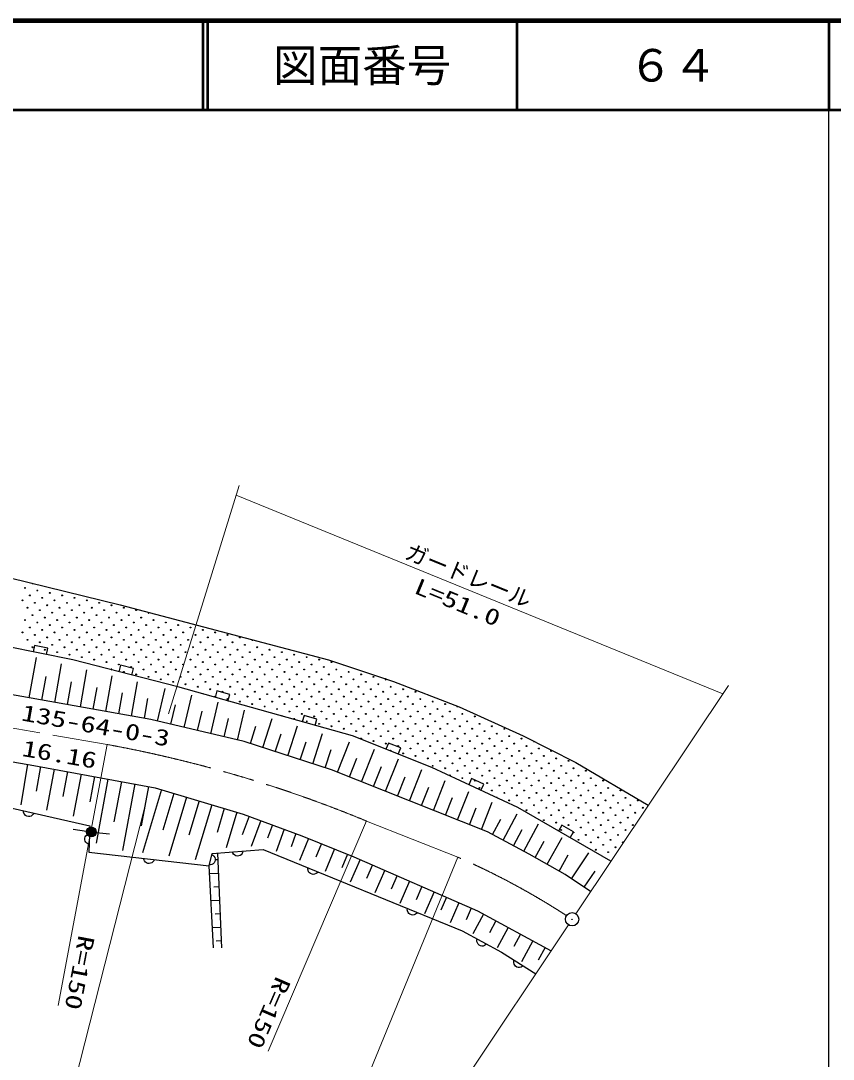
# Model space of a CAD drawing. Units: millimetres, scale not verified. Extents: x 40000 to 680000, y 20000 to 380000.
# Drawn here: x 488304 to 579500, y 263375 to 380000 of the extents above; entities that cross this region are included whole.
import ezdxf
from ezdxf.enums import TextEntityAlignment as Align

# ---------------------------------------------------------------- set-up
doc = ezdxf.new("R2010")
doc.units = ezdxf.units.MM
doc.header["$LTSCALE"] = 1000
doc.linetypes.add('CHAIN', pattern=[18.5, 12, -1.5, 3.5, -1.5])
for name, color, linetype, lineweight in [('M-BGD', 7, 'Continuous', 25), ('M-BGD-HTXT', 7, 'Continuous', 13), ('M-BMK', 2, 'CHAIN', 13), ('M-OTRS', 6, 'Continuous', 25), ('M-TTL', 2, 'Continuous', 140), ('M-TTL-BAND', 7, 'Continuous', 25), ('M-TTL-LINE', 7, 'Continuous', 50)]:
    doc.layers.add(name, color=color, linetype=linetype, lineweight=lineweight)
doc.layers.add('M-TTL-TXT', color=7, linetype='Continuous')
doc.styles.add('ＭＳ ゴシック', font='')
doc.styles.get('ＭＳ ゴシック').set_extended_font_data('MS Gothic')

# ---------------------------------------------------------------- blocks, each defined once
blk = doc.blocks.new('BUHIN66')
at = {"color": 7, "linetype": 'Continuous', "lineweight": 25}
blk.add_lwpolyline([(536, -270), (431, -371), (314, -444), (153, -510), (3, -515), (-142, -489), (-308, -406), (-415, -305), (-501, -181), (-546, -11), (-558, 126), (-536, 270)], dxfattribs=at)
blk = doc.blocks.new('BUHIN87')
at = {"color": 7, "linetype": 'Continuous', "lineweight": 25}
blk.add_lwpolyline([(704, -258), (962, 446), (-446, 962), (-704, 258)], dxfattribs=at)

msp = doc.modelspace()

# ---------------------------------------------------------------- linework, layer by layer
at = {"layer": 'M-BGD'}
for p, q in [((487125, 317433), (499445, 314404)), ((499445, 314404), (522858, 308235)), ((494162, 308223), (486729, 309709)), ((489248, 303961), (490051, 308479)), ((505939, 305184), (494162, 308223)), ((522858, 308235), (530158, 305792)), ((492121, 303450), (492893, 307794)), ((494993, 302940), (495735, 307110)), ((490684, 303706), (491157, 306364)), ((493557, 303195), (494011, 305749)), ((497866, 302429), (498577, 306426)), ((500739, 301918), (501419, 305742)), ((530158, 305792), (537516, 302968)), ((502893, 301535), (484221, 304855)), ((496430, 302684), (496865, 305134)), ((499302, 302173), (499720, 304520)), ((503642, 301357), (504507, 304998)), ((525527, 299677), (505939, 305184)), ((502175, 301663), (502574, 303905)), ((506635, 300646), (507498, 304278)), ((509629, 299934), (510471, 303479)), ((505139, 301001), (505657, 303183)), ((508132, 300290), (508649, 302466)), ((512623, 299223), (513423, 302590)), ((537516, 302968), (544689, 299698)), ((513371, 299045), (502893, 301535)), ((511126, 299579), (511619, 301652)), ((515472, 298367), (516532, 301653)), ((514072, 298819), (514702, 300774)), ((516873, 297915), (517514, 299903)), ((518273, 297463), (519351, 300803)), ((521074, 296559), (522170, 299954)), ((472680, 299224), (489781, 296381)), ((523175, 295881), (513371, 299045)), ((519674, 297011), (520326, 299032)), ((523848, 295613), (525213, 299037)), ((534445, 296147), (525527, 299677)), ((544689, 299698), (550598, 296688)), ((522475, 296107), (523137, 298160)), ((526541, 294540), (527999, 298198)), ((489068, 296500), (488312, 291952)), ((489781, 296381), (503378, 293868)), ((490536, 296242), (490027, 293490)), ((525195, 295076), (526041, 297201)), ((527888, 294003), (528780, 296242)), ((529234, 293467), (530691, 297123)), ((550598, 296688), (558736, 291894)), ((492047, 295963), (491191, 291331)), ((493558, 295683), (493039, 292877)), ((495069, 295404), (494196, 290682)), ((496579, 295125), (496051, 292264)), ((540679, 288907), (523175, 295881)), ((530581, 292930), (531437, 295079)), ((531927, 292394), (533324, 295901)), ((544104, 291634), (534445, 296147)), ((498090, 294845), (496758, 287640)), ((499601, 294566), (498765, 290046)), ((501112, 294287), (499734, 286835)), ((502623, 294008), (501805, 289586)), ((533274, 291857), (534094, 293917)), ((534620, 291321), (535958, 294679)), ((504084, 293656), (501952, 286548)), ((503378, 293868), (513267, 290901)), ((505497, 293232), (504259, 289107)), ((506910, 292808), (504917, 286165)), ((535967, 290784), (536751, 292754)), ((537313, 290248), (538592, 293457)), ((482324, 292718), (496044, 289569)), ((508322, 292385), (507168, 288538)), ((509735, 291961), (507881, 285781)), ((538659, 289711), (539409, 291592)), ((540006, 289175), (541225, 292235)), ((554547, 285613), (544104, 291634)), ((511148, 291537), (510333, 288822)), ((512561, 291113), (511358, 287106)), ((513926, 290658), (513156, 288573)), ((513267, 290901), (519853, 288468)), ((542434, 287971), (544017, 290939)), ((496044, 289569), (495957, 286635)), ((515243, 290171), (514173, 287276)), ((516560, 289685), (516006, 288186)), ((541264, 288595), (542193, 290337)), ((544774, 286723), (546425, 289818)), ((495668, 288965), (494182, 289172)), ((496760, 288840), (498254, 288704)), ((517877, 289198), (516957, 286707)), ((519195, 288712), (518644, 287221)), ((520585, 288175), (519585, 285684)), ((519853, 288468), (525704, 286120)), ((545359, 286411), (540679, 288907)), ((543604, 287347), (544575, 289167)), ((547382, 285270), (549087, 288292)), ((509779, 286463), (515517, 286937)), ((515517, 286937), (537840, 277791)), ((522048, 287588), (521440, 286074)), ((523510, 287001), (522485, 284446)), ((546034, 286031), (547060, 287849)), ((495957, 286635), (509440, 285088)), ((509440, 285088), (509779, 286463)), ((510430, 285767), (510101, 285754)), ((510399, 286527), (510839, 275895)), ((524973, 286413), (524350, 284861)), ((526397, 285816), (525275, 283254)), ((525704, 286120), (539565, 280045)), ((549405, 284129), (545359, 286411)), ((548731, 284509), (549751, 286317)), ((550119, 283649), (552086, 286573)), ((509919, 275895), (509440, 285088)), ((527783, 285209), (527113, 283679)), ((529170, 284601), (528058, 282066)), ((510493, 284248), (509543, 284209)), ((530556, 283994), (529892, 282480)), ((552258, 282209), (549405, 284129)), ((551545, 282689), (552767, 284505)), ((510556, 282729), (509990, 282706)), ((531942, 283386), (530842, 280877)), ((533328, 282779), (532671, 281281)), ((510619, 281211), (509681, 281172)), ((534714, 282171), (533625, 279688)), ((536100, 281564), (535468, 280122)), ((537486, 280957), (536498, 278702)), ((538872, 280349), (538292, 279025)), ((539565, 280045), (547847, 275554)), ((510682, 279692), (510122, 279669)), ((540255, 279671), (539062, 277471)), ((541636, 278923), (540907, 277579)), ((510744, 278173), (509818, 278135)), ((537840, 277791), (542278, 275408)), ((543016, 278174), (541780, 275896)), ((510807, 276654), (510255, 276631)), ((544396, 277425), (543642, 276035)), ((545776, 276677), (544499, 274321)), ((542278, 275408), (546105, 272973)), ((547157, 275928), (546377, 274491))]:
    msp.add_line(p, q, dxfattribs=at)
for points in [[(491181, 308819), (491328, 309554), (489857, 309849), (489710, 309113)], [(500776, 306516), (500964, 307242), (499511, 307617), (499324, 306891)], [(530683, 297636), (530959, 298334), (529565, 298886), (529289, 298188)], [(539954, 293573), (540272, 294252), (538913, 294887), (538595, 294208)], [(489769, 291009), (489691, 290886), (489595, 290788), (489454, 290685), (489309, 290644), (489162, 290635), (488981, 290676), (488853, 290749), (488741, 290848), (488656, 291003), (488612, 291133), (488599, 291278)], [(549975, 288249), (550350, 288899), (549050, 289648), (548676, 288998)], [(495983, 287502), (495846, 287554), (495732, 287630), (495603, 287748), (495535, 287882), (495497, 288024), (495502, 288210), (495549, 288349), (495624, 288479), (495760, 288592), (495879, 288661), (496018, 288702)], [(503295, 285793), (503231, 285661), (503146, 285553), (503018, 285435), (502879, 285379), (502734, 285353), (502549, 285374), (502414, 285432), (502291, 285519), (502190, 285663), (502131, 285788), (502102, 285930)], [(509753, 286358), (509875, 286278), (509972, 286180), (510073, 286038), (510111, 285893), (510118, 285746), (510073, 285565), (509999, 285438), (509897, 285327), (509741, 285245), (509610, 285203), (509466, 285193)], [(513246, 286749), (513209, 286608), (513147, 286485), (513044, 286344), (512919, 286262), (512782, 286208), (512596, 286193), (512452, 286223), (512315, 286284), (512187, 286406), (512106, 286517), (512050, 286650)], [(540588, 276316), (540480, 276217), (540361, 276148), (540198, 276086), (540048, 276085), (539904, 276114), (539740, 276202), (539636, 276306), (539554, 276432), (539513, 276603), (539505, 276741), (539530, 276883)], [(544697, 273869), (544583, 273778), (544459, 273718), (544292, 273668), (544142, 273678), (544001, 273718), (543844, 273818), (543747, 273929), (543675, 274061), (543647, 274235), (543649, 274372), (543685, 274513)]]:
    msp.add_lwpolyline(points, dxfattribs=at)
for centre, radius in [((488777, 316300), 49.8), ((490164, 316022), 49.8), ((488500, 314913), 49.8), ((489332, 315467), 49.8), ((490719, 315190), 49.8), ((491551, 315745), 49.8), ((492105, 314913), 49.8), ((492937, 315467), 49.8), ((494324, 315190), 49.8), ((495711, 314913), 49.8), ((489055, 314081), 49.8), ((489887, 314635), 49.8), ((490441, 313803), 49.8), ((491273, 314358), 49.8), ((492660, 314081), 49.8), ((493492, 314635), 49.8), ((494047, 313803), 49.8), ((494879, 314358), 49.8), ((496266, 314081), 49.8), ((497098, 314635), 49.8), ((497652, 313803), 49.8), ((498484, 314358), 49.8), ((499871, 314081), 49.8), ((501258, 313803), 49.8), ((488777, 312694), 49.8), ((489609, 313249), 49.8), ((490996, 312971), 49.8), ((491828, 313526), 49.8), ((492383, 312694), 49.8), ((493215, 313249), 49.8), ((494602, 312971), 49.8), ((495434, 313526), 49.8), ((495988, 312694), 49.8), ((496820, 313249), 49.8), ((498207, 312971), 49.8), ((499039, 313526), 49.8), ((499594, 312694), 49.8), ((500426, 313249), 49.8), ((501813, 312971), 49.8), ((503199, 312694), 49.8), ((489332, 311862), 49.8), ((490164, 312417), 49.8), ((490719, 311585), 49.8), ((491551, 312139), 49.8), ((492937, 311862), 49.8), ((493770, 312417), 49.8), ((494324, 311585), 49.8), ((495156, 312139), 49.8), ((496543, 311862), 49.8), ((497375, 312417), 49.8), ((497930, 311585), 49.8), ((498762, 312139), 49.8), ((500149, 311862), 49.8), ((500981, 312417), 49.8), ((501535, 311585), 49.8), ((502367, 312139), 49.8), ((503754, 311862), 49.8), ((504586, 312417), 49.8), ((505141, 311585), 49.8), ((505973, 312139), 49.8), ((507360, 311862), 49.8), ((508746, 311585), 49.8), ((488500, 311307), 49.8), ((489055, 310475), 49.8), ((489887, 311030), 49.8), ((490441, 310198), 49.8), ((491273, 310753), 49.8), ((492105, 311307), 49.8), ((492660, 310475), 49.8), ((493492, 311030), 49.8), ((494047, 310198), 49.8), ((494879, 310753), 49.8), ((495711, 311307), 49.8), ((496266, 310475), 49.8), ((497098, 311030), 49.8), ((497652, 310198), 49.8), ((498484, 310753), 49.8), ((499317, 311307), 49.8), ((499871, 310475), 49.8), ((500703, 311030), 49.8), ((501258, 310198), 49.8), ((502090, 310753), 49.8), ((502922, 311307), 49.8), ((503477, 310475), 49.8), ((504309, 311030), 49.8), ((504864, 310198), 49.8), ((505696, 310753), 49.8), ((506528, 311307), 49.8), ((507082, 310475), 49.8), ((507914, 311030), 49.8), ((508469, 310198), 49.8), ((509301, 310753), 49.8), ((510133, 311307), 49.8), ((510688, 310475), 49.8), ((511520, 311030), 49.8), ((512075, 310198), 49.8), ((512907, 310753), 49.8), ((489609, 309643), 49.8), ((490996, 309366), 49.8), ((491828, 309920), 49.8), ((492383, 309088), 49.8), ((493215, 309643), 49.8), ((494602, 309366), 49.8), ((495434, 309920), 49.8), ((495988, 309088), 49.8), ((496820, 309643), 49.8), ((498207, 309366), 49.8), ((499039, 309920), 49.8), ((499594, 309088), 49.8), ((500426, 309643), 49.8), ((501813, 309366), 49.8), ((502645, 309920), 49.8), ((503199, 309088), 49.8), ((504031, 309643), 49.8), ((505418, 309366), 49.8), ((506250, 309920), 49.8), ((506805, 309088), 49.8), ((507637, 309643), 49.8), ((509024, 309366), 49.8), ((509856, 309920), 49.8), ((510411, 309088), 49.8), ((511243, 309643), 49.8), ((512629, 309366), 49.8), ((513461, 309920), 49.8), ((514016, 309088), 49.8), ((514848, 309643), 49.8), ((516235, 309366), 49.8), ((517622, 309088), 49.8), ((493770, 308811), 49.8), ((495156, 308534), 49.8), ((496543, 308256), 49.8), ((497375, 308811), 49.8), ((497930, 307979), 49.8), ((498762, 308534), 49.8), ((500149, 308256), 49.8), ((500981, 308811), 49.8), ((501535, 307979), 49.8), ((502367, 308534), 49.8), ((503754, 308256), 49.8), ((504586, 308811), 49.8), ((505141, 307979), 49.8), ((505973, 308534), 49.8), ((507360, 308256), 49.8), ((508192, 308811), 49.8), ((508746, 307979), 49.8), ((509579, 308534), 49.8), ((510965, 308256), 49.8), ((511797, 308811), 49.8), ((512352, 307979), 49.8), ((513184, 308534), 49.8), ((514571, 308256), 49.8), ((515403, 308811), 49.8), ((515958, 307979), 49.8), ((516790, 308534), 49.8), ((518176, 308256), 49.8), ((519008, 308811), 49.8), ((519563, 307979), 49.8), ((520395, 308534), 49.8), ((521782, 308256), 49.8), ((523169, 307979), 49.8), ((499317, 307702), 49.8), ((499871, 306870), 49.8), ((500703, 307424), 49.8), ((502090, 307147), 49.8), ((502922, 307702), 49.8), ((503477, 306870), 49.8), ((504309, 307424), 49.8), ((505696, 307147), 49.8), ((506528, 307702), 49.8), ((507082, 306870), 49.8), ((507914, 307424), 49.8), ((509301, 307147), 49.8), ((510133, 307702), 49.8), ((510688, 306870), 49.8), ((511520, 307424), 49.8), ((512907, 307147), 49.8), ((513739, 307702), 49.8), ((514293, 306870), 49.8), ((515126, 307424), 49.8), ((516512, 307147), 49.8), ((517344, 307702), 49.8), ((517899, 306870), 49.8), ((518731, 307424), 49.8), ((520118, 307147), 49.8), ((520950, 307702), 49.8), ((521505, 306870), 49.8), ((522337, 307424), 49.8), ((523723, 307147), 49.8), ((525110, 306870), 49.8), ((501258, 306592), 49.8), ((502645, 306315), 49.8), ((504032, 306038), 49.8), ((504864, 306592), 49.8), ((505418, 305760), 49.8), ((506250, 306315), 49.8), ((507637, 306038), 49.8), ((508469, 306592), 49.8), ((509024, 305760), 49.8), ((509856, 306315), 49.8), ((511243, 306038), 49.8), ((512075, 306592), 49.8), ((512629, 305760), 49.8), ((513461, 306315), 49.8), ((514848, 306038), 49.8), ((515680, 306592), 49.8), ((516235, 305760), 49.8), ((517067, 306315), 49.8), ((518454, 306038), 49.8), ((519286, 306592), 49.8), ((519840, 305760), 49.8), ((520673, 306315), 49.8), ((522059, 306038), 49.8), ((522891, 306592), 49.8), ((523446, 305760), 49.8), ((524278, 306315), 49.8), ((525665, 306038), 49.8), ((526497, 306592), 49.8), ((527052, 305760), 49.8), ((527884, 306315), 49.8), ((506805, 305483), 49.8), ((508192, 305206), 49.8), ((509579, 304928), 49.8), ((510411, 305483), 49.8), ((510965, 304651), 49.8), ((511797, 305206), 49.8), ((512352, 304373), 49.8), ((513184, 304928), 49.8), ((514016, 305483), 49.8), ((514571, 304651), 49.8), ((515403, 305206), 49.8), ((515958, 304373), 49.8), ((516790, 304928), 49.8), ((517622, 305483), 49.8), ((518176, 304651), 49.8), ((519008, 305206), 49.8), ((519563, 304373), 49.8), ((520395, 304928), 49.8), ((521227, 305483), 49.8), ((521782, 304651), 49.8), ((522614, 305206), 49.8), ((523169, 304373), 49.8), ((524001, 304928), 49.8), ((524833, 305483), 49.8), ((525387, 304651), 49.8), ((526220, 305206), 49.8), ((526774, 304373), 49.8), ((527606, 304928), 49.8), ((528438, 305483), 49.8), ((528993, 304651), 49.8), ((529825, 305206), 49.8), ((530380, 304373), 49.8), ((531212, 304928), 49.8), ((532599, 304651), 49.8), ((510133, 304096), 49.8), ((511520, 303819), 49.8), ((512907, 303541), 49.8), ((513739, 304096), 49.8), ((514293, 303264), 49.8), ((515126, 303819), 49.8), ((516512, 303541), 49.8), ((517344, 304096), 49.8), ((517899, 303264), 49.8), ((518731, 303819), 49.8), ((520118, 303541), 49.8), ((520950, 304096), 49.8), ((521505, 303264), 49.8), ((522337, 303819), 49.8), ((523723, 303541), 49.8), ((524555, 304096), 49.8), ((525110, 303264), 49.8), ((525942, 303819), 49.8), ((527329, 303541), 49.8), ((528161, 304096), 49.8), ((528716, 303264), 49.8), ((529548, 303819), 49.8), ((530934, 303541), 49.8), ((531767, 304096), 49.8), ((532321, 303264), 49.8), ((533153, 303819), 49.8), ((534540, 303541), 49.8), ((535927, 303264), 49.8), ((515680, 302987), 49.8), ((517067, 302709), 49.8), ((518454, 302432), 49.8), ((519286, 302987), 49.8), ((519840, 302155), 49.8), ((520673, 302709), 49.8), ((522059, 302432), 49.8), ((522891, 302987), 49.8), ((523446, 302155), 49.8), ((524278, 302709), 49.8), ((525665, 302432), 49.8), ((526497, 302987), 49.8), ((527052, 302155), 49.8), ((527884, 302709), 49.8), ((529270, 302432), 49.8), ((530102, 302987), 49.8), ((530657, 302155), 49.8), ((531489, 302709), 49.8), ((532876, 302432), 49.8), ((533708, 302987), 49.8), ((534263, 302155), 49.8), ((535095, 302709), 49.8), ((536481, 302432), 49.8), ((537314, 302987), 49.8), ((537868, 302155), 49.8), ((519008, 301600), 49.8), ((520395, 301323), 49.8), ((521227, 301877), 49.8), ((521782, 301045), 49.8), ((522614, 301600), 49.8), ((524001, 301323), 49.8), ((524833, 301877), 49.8), ((525387, 301045), 49.8), ((526220, 301600), 49.8), ((527606, 301323), 49.8), ((528438, 301877), 49.8), ((528993, 301045), 49.8), ((529825, 301600), 49.8), ((531212, 301323), 49.8), ((532044, 301877), 49.8), ((532599, 301045), 49.8), ((533431, 301600), 49.8), ((534817, 301323), 49.8), ((535649, 301877), 49.8), ((536204, 301045), 49.8), ((537036, 301600), 49.8), ((538423, 301323), 49.8), ((539255, 301877), 49.8), ((539810, 301045), 49.8), ((523169, 300768), 49.8), ((524555, 300491), 49.8), ((525942, 300213), 49.8), ((526774, 300768), 49.8), ((527329, 299936), 49.8), ((528161, 300491), 49.8), ((529548, 300213), 49.8), ((530380, 300768), 49.8), ((530934, 299936), 49.8), ((531767, 300491), 49.8), ((533153, 300213), 49.8), ((533985, 300768), 49.8), ((534540, 299936), 49.8), ((535372, 300491), 49.8), ((536759, 300213), 49.8), ((537591, 300768), 49.8), ((538146, 299936), 49.8), ((538978, 300491), 49.8), ((540364, 300213), 49.8), ((541196, 300768), 49.8), ((541751, 299936), 49.8), ((542583, 300491), 49.8), ((526497, 299381), 49.8), ((527884, 299104), 49.8), ((528716, 299659), 49.8), ((529270, 298826), 49.8), ((530102, 299381), 49.8), ((530657, 298549), 49.8), ((531489, 299104), 49.8), ((532321, 299659), 49.8), ((532876, 298826), 49.8), ((533708, 299381), 49.8), ((534263, 298549), 49.8), ((535095, 299104), 49.8), ((535927, 299659), 49.8), ((536481, 298826), 49.8), ((537314, 299381), 49.8), ((537868, 298549), 49.8), ((538700, 299104), 49.8), ((539532, 299659), 49.8), ((540087, 298826), 49.8), ((540919, 299381), 49.8), ((541474, 298549), 49.8), ((542306, 299104), 49.8), ((543138, 299659), 49.8), ((543693, 298826), 49.8), ((544525, 299381), 49.8), ((545079, 298549), 49.8), ((531212, 297717), 49.8), ((532044, 298272), 49.8), ((532599, 297440), 49.8), ((533431, 297994), 49.8), ((534817, 297717), 49.8), ((535649, 298272), 49.8), ((536204, 297440), 49.8), ((537036, 297994), 49.8), ((538423, 297717), 49.8), ((539255, 298272), 49.8), ((539810, 297440), 49.8), ((540642, 297994), 49.8), ((542028, 297717), 49.8), ((542861, 298272), 49.8), ((543415, 297440), 49.8), ((544247, 297994), 49.8), ((545634, 297717), 49.8), ((546466, 298272), 49.8), ((547021, 297440), 49.8), ((547853, 297994), 49.8), ((533985, 297162), 49.8), ((534540, 296330), 49.8), ((535372, 296885), 49.8), ((536759, 296608), 49.8), ((537591, 297162), 49.8), ((538146, 296330), 49.8), ((538978, 296885), 49.8), ((540364, 296608), 49.8), ((541196, 297162), 49.8), ((541751, 296330), 49.8), ((542583, 296885), 49.8), ((543970, 296608), 49.8), ((544802, 297162), 49.8), ((545357, 296330), 49.8), ((546189, 296885), 49.8), ((547575, 296608), 49.8), ((548408, 297162), 49.8), ((548962, 296330), 49.8), ((549794, 296885), 49.8), ((535927, 296053), 49.8), ((537314, 295776), 49.8), ((538700, 295498), 49.8), ((539532, 296053), 49.8), ((540087, 295221), 49.8), ((540919, 295776), 49.8), ((542306, 295498), 49.8), ((543138, 296053), 49.8), ((543693, 295221), 49.8), ((544525, 295776), 49.8), ((545911, 295498), 49.8), ((546743, 296053), 49.8), ((547298, 295221), 49.8), ((548130, 295776), 49.8), ((549517, 295498), 49.8), ((550349, 296053), 49.8), ((550904, 295221), 49.8), ((551736, 295776), 49.8), ((537868, 294944), 49.8), ((539255, 294666), 49.8), ((540642, 294389), 49.8), ((541474, 294944), 49.8), ((542028, 294112), 49.8), ((542861, 294666), 49.8), ((544247, 294389), 49.8), ((545079, 294944), 49.8), ((545634, 294112), 49.8), ((546466, 294666), 49.8), ((547853, 294389), 49.8), ((548685, 294944), 49.8), ((549240, 294112), 49.8), ((550072, 294666), 49.8), ((551458, 294389), 49.8), ((552290, 294944), 49.8), ((552845, 294112), 49.8), ((553677, 294666), 49.8), ((539810, 293834), 49.8), ((541196, 293557), 49.8), ((542583, 293279), 49.8), ((543415, 293834), 49.8), ((543970, 293002), 49.8), ((544802, 293557), 49.8), ((545357, 292725), 49.8), ((546189, 293279), 49.8), ((547021, 293834), 49.8), ((547575, 293002), 49.8), ((548408, 293557), 49.8), ((548962, 292725), 49.8), ((549794, 293279), 49.8), ((550626, 293834), 49.8), ((551181, 293002), 49.8), ((552013, 293557), 49.8), ((552568, 292725), 49.8), ((553400, 293279), 49.8), ((554232, 293834), 49.8), ((554787, 293002), 49.8), ((555619, 293557), 49.8), ((556173, 292725), 49.8), ((543138, 292447), 49.8), ((544525, 292170), 49.8), ((545911, 291893), 49.8), ((546743, 292447), 49.8), ((547298, 291615), 49.8), ((548130, 292170), 49.8), ((549517, 291893), 49.8), ((550349, 292447), 49.8), ((550904, 291615), 49.8), ((551736, 292170), 49.8), ((553122, 291893), 49.8), ((553955, 292447), 49.8), ((554509, 291615), 49.8), ((555341, 292170), 49.8), ((556728, 291893), 49.8), ((557560, 292447), 49.8), ((558115, 291615), 49.8), ((545079, 291338), 49.8), ((546466, 291061), 49.8), ((547853, 290783), 49.8), ((548685, 291338), 49.8), ((549240, 290506), 49.8), ((550072, 291061), 49.8), ((551458, 290783), 49.8), ((552290, 291338), 49.8), ((552845, 290506), 49.8), ((553677, 291061), 49.8), ((555064, 290783), 49.8), ((555896, 291338), 49.8), ((556451, 290506), 49.8), ((557283, 291061), 49.8), ((496213, 288890), 547), ((496213, 288890), 484), ((496213, 288890), 421), ((496213, 288890), 355), ((547021, 290229), 49.8), ((548408, 289951), 49.8), ((549794, 289674), 49.8), ((550626, 290229), 49.8), ((551181, 289397), 49.8), ((552013, 289951), 49.8), ((553400, 289674), 49.8), ((554232, 290229), 49.8), ((554787, 289397), 49.8), ((555619, 289951), 49.8), ((557005, 289674), 49.8), ((496213, 288890), 292), ((496213, 288890), 214), ((496213, 288890), 148), ((496213, 288890), 85.2), ((496213, 288890), 16.5), ((548962, 289119), 49.8), ((550349, 288842), 49.8), ((551736, 288565), 49.8), ((552568, 289119), 49.8), ((553122, 288287), 49.8), ((553955, 288842), 49.8), ((555341, 288565), 49.8), ((556173, 289119), 49.8), ((550904, 288010), 49.8), ((552290, 287732), 49.8), ((552845, 286900), 49.8), ((553677, 287455), 49.8), ((554509, 288010), 49.8), ((555064, 287178), 49.8), ((555896, 287732), 49.8), ((554232, 286623), 49.8)]:
    msp.add_circle(centre, radius, dxfattribs=at)
for centre, start, end in [((489609, 316854), 204.62586, 307.7461), ((502645, 313526), 122.64291, 27.83429), ((514293, 310475), 146.71486, 3.76234), ((497098, 307424), 38.31176, 112.75428), ((498484, 307147), 295.24871, 215.81733), ((524555, 307702), 202.99845, 300.00409), ((529270, 306038), 80.20573, 62.79681), ((508746, 304373), 8.78394, 139.81108), ((533985, 304373), 229.11899, 268.8825), ((517622, 301877), 10.04217, 138.55286), ((545911, 299104), 184.195, 301.81399), ((529825, 297994), 318.22239, 178.5874), ((533153, 296608), 50.41999, 86.38981), ((536481, 295221), 307.56494, 182.3418), ((541751, 292725), 343.738, 146.16873)]:
    msp.add_arc(centre, 49.8, start, end, dxfattribs=at)
at = {"layer": 'M-BGD-HTXT'}
for p, q in [((512827, 327810), (504883, 302183)), ((512493, 326732), (567108, 304406)), ((567745, 305360), (550609, 279714)), ((498019, 298719), (492518, 269420)), ((502242, 291738), (493369, 256892)), ((527099, 290158), (516056, 264288)), ((537369, 286062), (525289, 256658)), ((549775, 278467), (526350, 243409))]:
    msp.add_line(p, q, dxfattribs=at)
at = {"layer": 'M-BMK'}
for p, q in [((455454, 306031), (498019, 298719)), ((527123, 290120), (537369, 286062))]:
    msp.add_line(p, q, dxfattribs=at)
for centre, radius, start, end in [((471874, 156684), 144422, 67.50818, 79.57013), ((504043, 209488), 83512, 56.96857, 66.4809)]:
    msp.add_arc(centre, radius, start, end, dxfattribs=at)
at = {"layer": 'M-OTRS'}
for radius in [746, 22.5]:
    msp.add_circle((550192, 279090), radius, dxfattribs=at)
at = {"layer": 'M-TTL'}
msp.add_line((680000, 380000), (40000, 380000), dxfattribs=at)
at = {"layer": 'M-TTL-BAND'}
msp.add_line((579000, 20000), (579000, 370000), dxfattribs=at)
at = {"layer": 'M-TTL-LINE'}
for p, q in [((508747, 380000), (508747, 370000)), ((509247, 380000), (509247, 370000)), ((543997, 380000), (543997, 370000)), ((579000, 380000), (579000, 370000)), ((40000, 370000), (680000, 370000))]:
    msp.add_line(p, q, dxfattribs=at)

# ---------------------------------------------------------------- block references
at = {"layer": 'M-BGD', "rotation": 4.42897}
for name, p in [('BUHIN87', (510836, 303808)), ('BUHIN87', (520630, 301054)), ('BUHIN66', (521098, 284651)), ('BUHIN66', (532259, 280077))]:
    msp.add_blockref(name, p, dxfattribs=at)

# ---------------------------------------------------------------- texts
at = {"layer": 'M-BGD-HTXT', "style": 'ＭＳ ゴシック'}
msp.add_text('ガードレール', height=1833, rotation=337.8, dxfattribs=at).set_placement((531060, 319166), align=Align.BOTTOM_LEFT)
at = {"layer": 'M-BGD-HTXT', "style": 'ＭＳ ゴシック', "width": 1.35}
for s, rotation, p in [('L=51.0', 337.7, (532113, 315256)), ('135-64-0-3', 349.9, (488179, 300893)), ('16.16', 350.1, (488249, 296903)), ('R=150', 259.2, (494270, 277501)), ('R=150', 246.6, (516483, 273020))]:
    msp.add_text(s, height=1833, rotation=rotation, dxfattribs=at).set_placement(p, align=Align.BOTTOM_LEFT)
at = {"layer": 'M-TTL-TXT', "style": 'ＭＳ ゴシック'}
for s, p in [('図面番号', (526622, 375000)), ('６４', (561497, 375000))]:
    msp.add_text(s, height=3666, dxfattribs=at).set_placement(p, align=Align.MIDDLE_CENTER)

doc.saveas('drawing.dxf')
